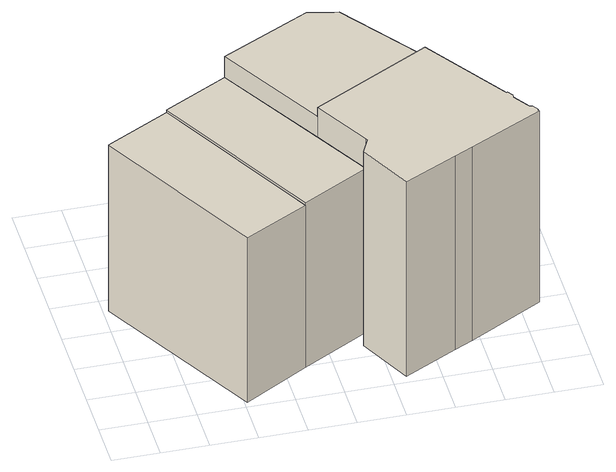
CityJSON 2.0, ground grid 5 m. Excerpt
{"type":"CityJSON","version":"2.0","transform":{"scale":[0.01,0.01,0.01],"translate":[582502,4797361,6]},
"CityObjects":{
"building1":{"type":"Building","attributes":{"name":"2486"},"children":["building1-1"],"geometry":[{"type":"MultiSurface","lod":"1","boundaries":[[[0,1,2,3]],[[1,4,5,2]],[[4,6,7,5]],[[6,0,3,7]],[[6,4,1,0]]]}]},
"building1-1":{"type":"BuildingPart","attributes":{"name":"2486_P","measuredHeight":20.43},"parents":["building1"],"geometry":[{"type":"MultiSurface","lod":"2","boundaries":[[[0,1,2,3]],[[1,4,5,2]],[[4,6,7,5]],[[6,0,3,7]],[[6,4,1,0]]],"semantics":{"surfaces":[{"type":"WallSurface"},{"type":"RoofSurface"}],"values":[0,0,0,0,1]}}]},
"building2":{"type":"Building","attributes":{"name":"2480"},"children":["building2-1"],"geometry":[{"type":"MultiSurface","lod":"1","boundaries":[[[8,9,10,3]],[[9,11,12,10]],[[11,13,14,12]],[[13,15,2,14]],[[15,8,3,2]],[[15,13,11,9,8]]]}]},
"building2-1":{"type":"BuildingPart","attributes":{"name":"2480_P","measuredHeight":20.54},"parents":["building2"],"geometry":[{"type":"MultiSurface","lod":"2","boundaries":[[[8,9,10,3]],[[9,11,12,10]],[[11,13,14,12]],[[13,15,2,14]],[[15,8,3,2]],[[15,13,11,9,8]]],"semantics":{"surfaces":[{"type":"WallSurface"},{"type":"RoofSurface"}],"values":[0,0,0,0,0,1]}}]},
"building3":{"type":"Building","attributes":{"name":"2474"},"children":["building3-1"],"geometry":[{"type":"MultiSurface","lod":"1","boundaries":[[[16,17,10,12]],[[17,18,19,10]],[[18,20,21,19]],[[20,22,23,21]],[[22,16,12,23]],[[22,20,18,17,16]]]}]},
"building3-1":{"type":"BuildingPart","attributes":{"name":"2474_P","measuredHeight":23},"parents":["building3"],"geometry":[{"type":"MultiSurface","lod":"2","boundaries":[[[16,17,10,12]],[[17,18,19,10]],[[18,20,21,19]],[[20,22,23,21]],[[22,16,12,23]],[[22,20,18,17,16]]],"semantics":{"surfaces":[{"type":"WallSurface"},{"type":"RoofSurface"}],"values":[0,0,0,0,0,1]}}]},
"building4":{"type":"Building","attributes":{"name":"2475"},"children":["building4-1"],"geometry":[{"type":"MultiSurface","lod":"1","boundaries":[[[24,25,23,12]],[[25,26,27,23]],[[26,28,29,27]],[[28,30,31,29]],[[30,32,33,31]],[[32,34,35,33]],[[34,36,37,35]],[[36,38,39,37]],[[38,40,41,39]],[[40,42,43,41]],[[42,44,45,43]],[[44,46,47,45]],[[46,48,49,47]],[[48,50,51,49]],[[50,52,53,51]],[[52,54,14,53]],[[54,24,12,14]],[[54,52,50,48,46,44,42,40,38,36,34,32,30,28,26,25,24]]]}]},
"building4-1":{"type":"BuildingPart","attributes":{"name":"2475_P","measuredHeight":24.05},"parents":["building4"],"geometry":[{"type":"MultiSurface","lod":"2","boundaries":[[[24,25,23,12]],[[25,26,27,23]],[[26,28,29,27]],[[28,30,31,29]],[[30,32,33,31]],[[32,34,35,33]],[[34,36,37,35]],[[36,38,39,37]],[[38,40,41,39]],[[40,42,43,41]],[[42,44,45,43]],[[44,46,47,45]],[[46,48,49,47]],[[48,50,51,49]],[[50,52,53,51]],[[52,54,14,53]],[[54,24,12,14]],[[54,52,50,48,46,44,42,40,38,36,34,32,30,28,26,25,24]]],"semantics":{"surfaces":[{"type":"WallSurface"},{"type":"RoofSurface"}],"values":[0,0,0,0,0,0,0,0,0,0,0,0,0,0,0,0,0,1]}}]}
},
"vertices":[
[736,2194,2132],[1700,417,2132],[1700,417,108],[736,2194,79],[1020,50,2132],[1020,50,76],[56,1828,2132],[56,1828,59],
[736,2194,2163],[1416,2561,2163],[1416,2561,101],[2069,1409,2163],[2069,1409,118],[2413,802,2163],[2413,802,119],[1700,417,2163],
[2069,1409,2422],[1416,2561,2422],[2372,3053,2422],[2372,3053,125],[2686,2977,2422],[2686,2977,126],[3333,2091,2422],[3333,2091,142],
[2069,1409,2532],[3333,2091,2532],[3933,1192,2532],[3933,1192,140],[3945,1200,2532],[3945,1200,140],[3989,1135,2532],[3989,1135,142],[3983,1102,2532],[3983,1102,142],[4100,928,2532],[4100,928,147],[4133,922,2532],[4133,922,147],[4177,853,2532],[4177,853,147],[4166,846,2532],[4166,846,147],[4178,829,2532],[4178,829,147],[3396,427,2532],[3396,427,119],[3200,326,2532],[3200,326,115],[2633,36,2532],[2633,36,105],[2341,619,2532],[2341,619,111],[2422,786,2532],[2422,786,119],[2413,802,2532]
]}
